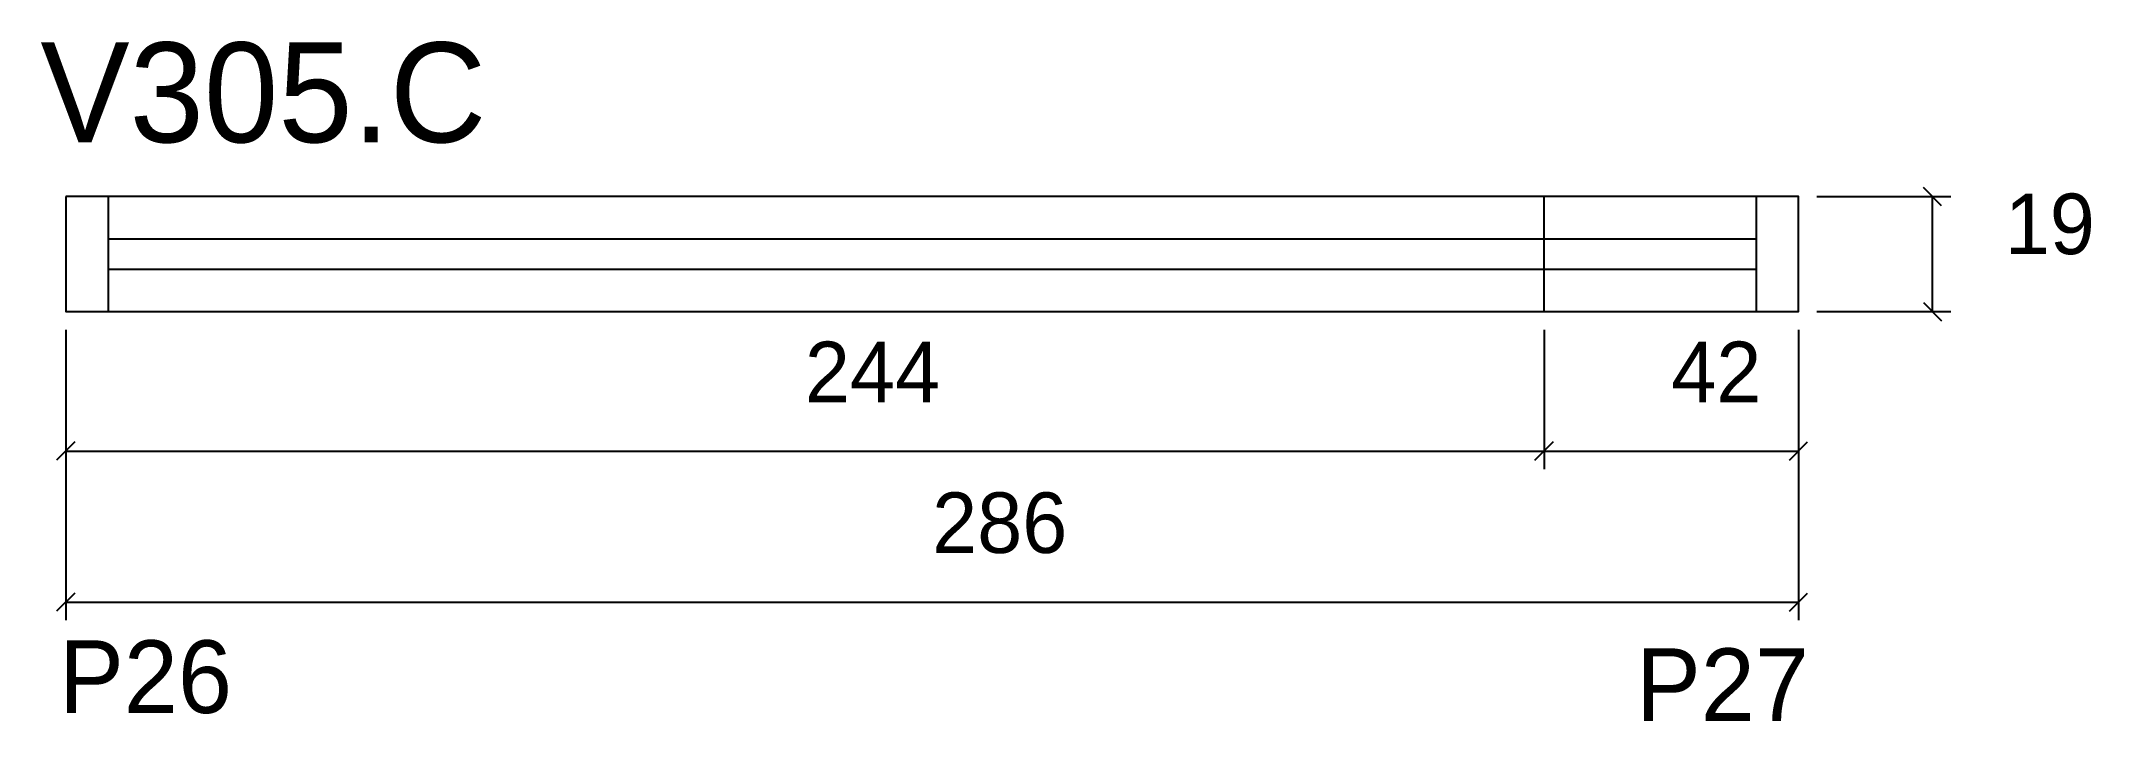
# Model space of a CAD drawing. Header units: metres. Extents: x 4301 to 4639, y 1225 to 1338.
import ezdxf

# ---------------------------------------------------------------- set-up
doc = ezdxf.new("R2010")
doc.units = ezdxf.units.M

msp = doc.modelspace()

# ---------------------------------------------------------------- linework, layer by layer
at = {"layer": 'COTA'}
for p, q in [((4614.37, 1310.42), (4611.37, 1313.42)), ((4611.37, 1294.42), (4614.37, 1291.42)), ((4306.25, 1246.43), (4303.25, 1243.43)), ((4589.25, 1243.43), (4592.25, 1246.43))]:
    msp.add_line(p, q, dxfattribs=at)
at = {"layer": 'COTA', "color": 4}
for p, q in [((4593.75, 1311.92), (4615.87, 1311.92)), ((4612.87, 1292.92), (4612.87, 1311.92)), ((4593.75, 1292.92), (4615.87, 1292.92)), ((4304.75, 1289.92), (4304.75, 1241.93)), ((4590.75, 1289.92), (4590.75, 1241.93)), ((4304.75, 1244.93), (4590.75, 1244.93))]:
    msp.add_line(p, q, dxfattribs=at)
at = {"layer": 'Painéis', "color": 200}
msp.add_line((4548.75, 1292.92), (4548.75, 1311.92), dxfattribs=at)
at = {"layer": 'Painéis', "color": 4}
for p, q in [((4304.75, 1289.92), (4304.75, 1266.89)), ((4548.75, 1289.92), (4548.75, 1266.89)), ((4548.75, 1289.92), (4548.75, 1266.89)), ((4590.75, 1289.92), (4590.75, 1266.89)), ((4304.75, 1269.89), (4548.75, 1269.89)), ((4548.75, 1269.89), (4590.75, 1269.89))]:
    msp.add_line(p, q, dxfattribs=at)
at = {"layer": 'Painéis'}
for p, q in [((4306.25, 1271.39), (4303.25, 1268.39)), ((4550.25, 1271.39), (4547.25, 1268.39)), ((4547.25, 1268.39), (4550.25, 1271.39)), ((4589.25, 1268.39), (4592.25, 1271.39))]:
    msp.add_line(p, q, dxfattribs=at)
at = {"layer": 'Painéis', "color": 200}
msp.add_lwpolyline([(4304.75, 1311.92), (4304.75, 1292.92), (4590.75, 1292.92), (4590.75, 1311.92), (4304.75, 1311.92)], dxfattribs=at)
at = {"layer": 'SARR_2.2x7', "color": 40}
for p, q in [((4311.75, 1311.92), (4311.75, 1292.92)), ((4583.75, 1311.92), (4583.75, 1292.92)), ((4583.75, 1304.92), (4311.75, 1304.92)), ((4311.75, 1299.92), (4583.75, 1299.92))]:
    msp.add_line(p, q, dxfattribs=at)

# ---------------------------------------------------------------- texts
at = {"layer": '5', "color": 5}
for s, p in [('P26', (4303.64, 1226.61)), ('P27', (4563.92, 1225.28))]:
    msp.add_text(s, height=12, dxfattribs=at).set_placement(p)
at = {"layer": 'COTA', "color": 240}
for s, p in [('19', (4624.79, 1302.42)), ('286', (4447.75, 1253.05))]:
    msp.add_text(s, height=10, dxfattribs=at).set_placement(p)
at = {"layer": 'NOMENCLATURA', "color": 7}
msp.add_text('V305.C', height=16.5, dxfattribs=at).set_placement((4300.57, 1320.9))
at = {"layer": 'Painéis', "color": 240}
for s, p in [('244', (4426.75, 1277.96)), ('42', (4569.75, 1277.96))]:
    msp.add_text(s, height=10, dxfattribs=at).set_placement(p)

doc.saveas('drawing.dxf')
